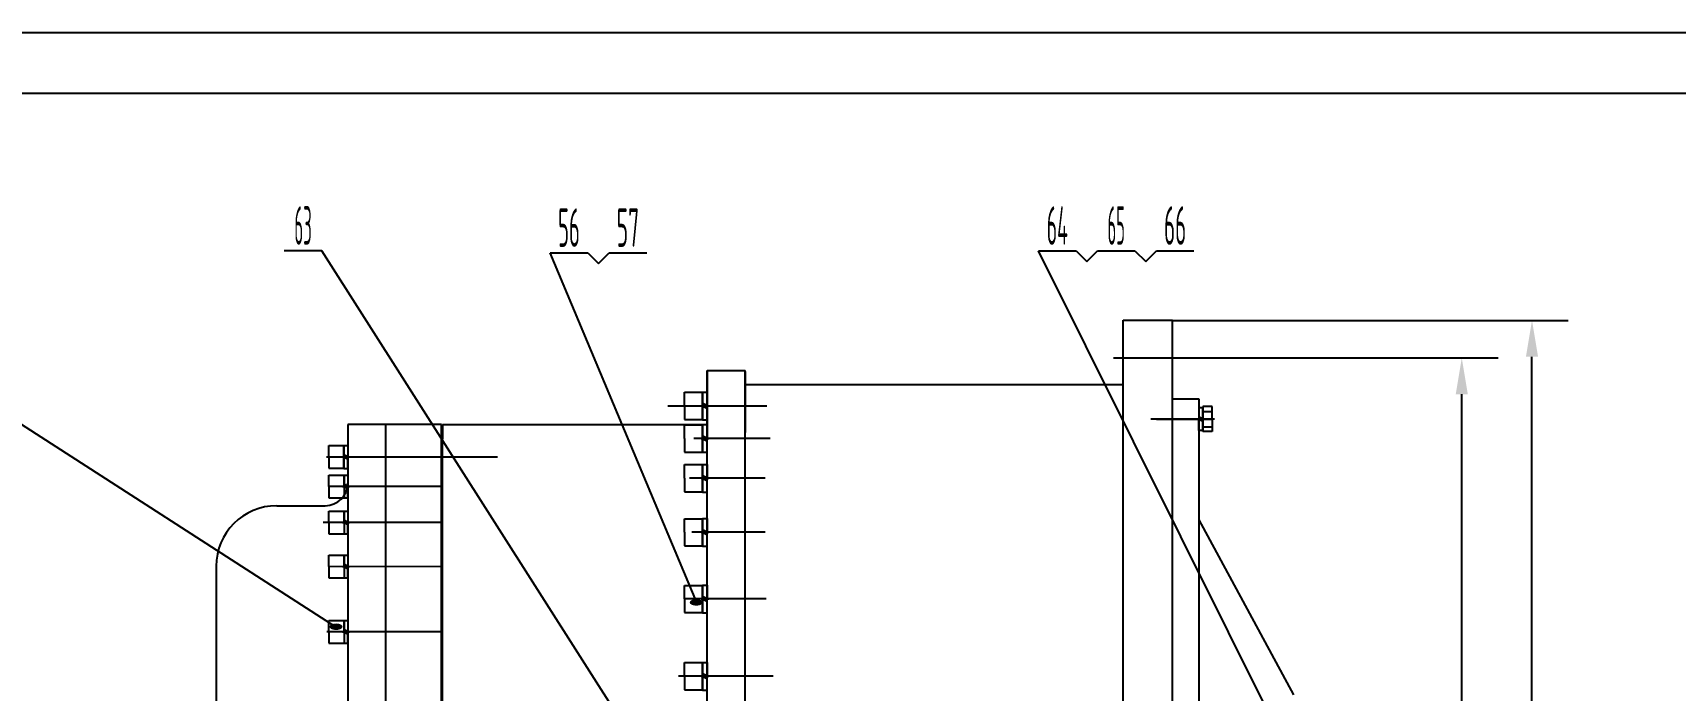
# Model space of a CAD drawing. Header units: millimetres. Extents: x -519 to 6201, y -152 to 4787.
# Drawn here: x 919 to 3090, y 3918 to 4787 of the extents above; entities that cross this region are included whole.
import ezdxf
from ezdxf.enums import TextEntityAlignment as Align

# ---------------------------------------------------------------- set-up
doc = ezdxf.new("R2010")
doc.units = ezdxf.units.MM
doc.header["$LTSCALE"] = 160
doc.linetypes.add('F', pattern=[0.75, 0.5, -0.25])
doc.linetypes.add('G', pattern=[2, 1.25, -0.25, 0.25, -0.25])
for name, color, linetype in [('01', 7, 'Continuous'), ('02', 1, 'Continuous'), ('04', 2, 'F'), ('05', 4, 'G'), ('08', 1, 'Continuous'), ('11', 3, 'Continuous')]:
    doc.layers.add(name, color=color, linetype=linetype)
doc.styles.get("Standard").update_dxf_attribs({"font": 'isocp', "width": 0.707, "bigfont": 'intecad.shx'})
doc.dimstyles.new('INTE', dxfattribs={"dimscale": 16, "dimtxt": 3.5, "dimasz": 3, "dimexe": 3, "dimexo": 0, "dimgap": 1, "dimtad": 1, "dimdec": 3, "dimdsep": 46, "dimtxsty": 'Standard', "dimcen": 0, "dimclrd": 1, "dimclre": 1, "dimclrt": 3, "dimaunit": 1, "dimadec": 0, "dimazin": 0, "dimtfac": 1, "dimtdec": 3, "dimtmove": 0, "dimatfit": 0, "dimfxl": 1, "dimarcsym": 0})

# ---------------------------------------------------------------- blocks, each defined once
blk = doc.blocks.new('*D19')
at = {"layer": '08', "color": 1, "lineweight": -2}
for p, q in [((2425.5, 4406.7), (2948.7, 4406.7)), ((2900.7, 2799.7), (2900.7, 4358.7)), ((2425.5, 2751.7), (2948.7, 2751.7))]:
    blk.add_line(p, q, dxfattribs=at)
at = {"layer": '08', "color": 1}
for points in [[(2892.7, 4358.7), (2908.7, 4358.7), (2900.7, 4406.7)], [(2892.7, 2799.7), (2908.7, 2799.7), (2900.7, 2751.7)]]:
    blk.add_solid(points, dxfattribs=at)
at = {"layer": 'Defpoints', "color": 0}
for p in [(2425.5, 4406.7), (2900.7, 4406.7), (2425.5, 2751.7)]:
    blk.add_point(p, dxfattribs=at)
at = {"layer": '08', "color": 3, "insert": (2856.7, 3579.2), "char_height": 56, "attachment_point": 5, "rotation": 90}
blk.add_mtext('1655', dxfattribs=at)
blk = doc.blocks.new('*D18')
at = {"layer": '08', "color": 1, "lineweight": -2}
for p, q in [((2446.6, 4357.1), (2855.9, 4357.1)), ((2807.9, 2849.3), (2807.9, 4309.1)), ((2443.9, 2801.3), (2855.9, 2801.3))]:
    blk.add_line(p, q, dxfattribs=at)
at = {"layer": '08', "color": 1}
for points in [[(2799.9, 4309.1), (2815.9, 4309.1), (2807.9, 4357.1)], [(2799.9, 2849.3), (2815.9, 2849.3), (2807.9, 2801.3)]]:
    blk.add_solid(points, dxfattribs=at)
at = {"layer": 'Defpoints', "color": 0}
for p in [(2446.6, 4357.1), (2807.9, 4357.1), (2443.9, 2801.3)]:
    blk.add_point(p, dxfattribs=at)
at = {"layer": '08', "color": 3, "insert": (2763.9, 3579.2), "char_height": 56, "attachment_point": 5, "rotation": 90}
blk.add_mtext('%%c1556', dxfattribs=at)
blk = doc.blocks.new('*U2')
at = {"layer": '01'}
for p, q in [((-15.1, 5), (-15.1, 0)), ((0, 5), (-15.1, 5)), ((-15.1, 0), (0, 0)), ((0, 0), (-2.9, 5)), ((0, 5), (2.9, 0)), ((0, 5), (15.1, 5)), ((15.1, 0), (0, 0)), ((15.1, 5), (15.1, 0))]:
    blk.add_line(p, q, dxfattribs=at)
at = {"layer": '05'}
blk.add_line((0, 7.1), (0, -2.1), dxfattribs=at)
blk = doc.blocks.new('*U4')
at = {"layer": '01'}
for p, q in [((-18.3, 6), (-18.3, 0)), ((0, 6), (-18.3, 6)), ((-18.3, 0), (0, 0)), ((0, 0), (-3.5, 6)), ((0, 6), (3.5, 0)), ((0, 6), (18.3, 6)), ((18.3, 0), (0, 0)), ((18.3, 6), (18.3, 0))]:
    blk.add_line(p, q, dxfattribs=at)
at = {"layer": '05'}
blk.add_line((0, 8.1), (0, -2.1), dxfattribs=at)
blk = doc.blocks.new('*U3')
at = {"layer": '01'}
for p, q in [((-15.1, 5), (-15.1, 0)), ((0, 5), (-15.1, 5)), ((-15.1, 0), (0, 0)), ((0, 0), (-2.9, 5)), ((0, 5), (2.9, 0)), ((0, 5), (15.1, 5)), ((15.1, 0), (0, 0)), ((15.1, 5), (15.1, 0))]:
    blk.add_line(p, q, dxfattribs=at)
at = {"layer": '05'}
blk.add_line((0, 7.1), (0, -2.1), dxfattribs=at)
blk = doc.blocks.new('*U45')
at = {"layer": '01'}
blk.add_lwpolyline([(415, 292), (25, 292)], dxfattribs=at)
at = {"layer": '02'}
blk.add_lwpolyline([(420, 297), (0, 297)], dxfattribs=at)

msp = doc.modelspace()

# ---------------------------------------------------------------- linework, layer by layer
at = {"layer": '01', "color": 7, "linetype": 'Continuous'}
for p, q in [((2360.4895, 3579.2346), (2360.4895, 4406.7346)), ((2360.4895, 4406.7346), (2425.4895, 4406.7346)), ((2425.4895, 3579.2346), (2425.4895, 4406.7346)), ((1810.4895, 3579.2346), (1810.4895, 4340.5846)), ((1810.4895, 4340.5846), (1860.4895, 4340.5846)), ((1810.4895, 4339.2346), (1810.4895, 4269.2346)), ((1860.4895, 3579.2346), (1860.4895, 4340.5846)), ((1860.4895, 4339.2346), (1860.4895, 4258.6846)), ((1860.4895, 4321.7346), (2360.4895, 4321.7346)), ((1860.4895, 4321.7346), (2360.4895, 4321.7346)), ((1459.4895, 4269.2346), (1335.4895, 4269.2346)), ((1459.4895, 3579.2346), (1459.4895, 4269.2346)), ((1460.4895, 3579.2346), (1460.4895, 4269.2346)), ((1460.4895, 4269.2346), (1810.4895, 4269.2346)), ((1460.4895, 4269.2346), (1810.4895, 4269.2346)), ((1460.4895, 4269.2346), (1460.4895, 4249.8596)), ((1459.4895, 4249.8596), (1460.4895, 4249.8596)), ((1459.4895, 4249.8596), (1460.4895, 4249.8596))]:
    msp.add_line(p, q, dxfattribs=at)
at = {"layer": '01'}
for p, q in [((1780.4895, 4293.6096), (1780.4895, 4311.6096)), ((1780.4895, 4311.6096), (1804.4895, 4311.6096)), ((1804.4895, 4311.6096), (1804.4895, 4293.6096)), ((1804.4895, 4305.6096), (1804.4895, 4293.6096)), ((2425.4895, 4303.1956), (2460.4895, 4303.1956)), ((2460.4895, 4303.1956), (2460.4895, 3579.2346)), ((2460.4895, 4303.1956), (2460.4895, 4143.1956)), ((1780.4895, 4293.6096), (1780.4895, 4275.6096)), ((1804.4895, 4281.6096), (1804.4895, 4293.6096)), ((1804.4895, 4275.6096), (1804.4895, 4293.6096)), ((2465.4895, 4292.6901), (2465.4895, 4276.2151)), ((2477.9895, 4292.6901), (2465.4895, 4292.6901)), ((2465.4895, 4286.2151), (2477.9895, 4286.2151)), ((2477.9895, 4276.2151), (2477.9895, 4292.6901)), ((1335.4895, 4269.2346), (1335.4895, 2889.2346)), ((1385.4895, 4269.2346), (1385.4895, 3579.2346)), ((1780.4895, 4275.6096), (1804.4895, 4275.6096)), ((1780.4895, 4250.6988), (1780.4895, 4268.6988)), ((1780.4895, 4268.6988), (1804.4895, 4268.6988)), ((1804.4895, 4268.6988), (1804.4895, 4250.6988)), ((1804.4895, 4262.6988), (1804.4895, 4250.6988)), ((2465.4895, 4259.7401), (2465.4895, 4276.2151)), ((2465.4895, 4266.2151), (2477.9895, 4266.2151)), ((2477.9895, 4259.7401), (2465.4895, 4259.7401)), ((2477.9895, 4276.2151), (2477.9895, 4259.7401)), ((1310.3844, 4241.2346), (1330.3844, 4241.2346)), ((1310.3844, 4226.2346), (1310.3844, 4241.2346)), ((1330.3844, 4241.2346), (1330.3844, 4226.2346)), ((1335.3844, 4242.9996), (1335.3844, 4226.2346)), ((1780.4895, 4250.6988), (1780.4895, 4232.6988)), ((1804.4895, 4238.6988), (1804.4895, 4250.6988)), ((1804.4895, 4232.6988), (1804.4895, 4250.6988)), ((1310.3844, 4226.2346), (1310.3844, 4211.2346)), ((1330.3844, 4211.2346), (1330.3844, 4226.2346)), ((1335.3844, 4209.4696), (1335.3844, 4226.2346)), ((1780.4895, 4232.6988), (1804.4895, 4232.6988)), ((1780.4895, 4198.0593), (1780.4895, 4216.0593)), ((1780.4895, 4216.0593), (1804.4895, 4216.0593)), ((1804.4895, 4216.0593), (1804.4895, 4198.0593)), ((1310.3844, 4211.2346), (1330.3844, 4211.2346)), ((1310.4895, 4187.258), (1310.4895, 4202.258)), ((1310.4895, 4202.258), (1330.4895, 4202.258)), ((1330.4895, 4202.258), (1330.4895, 4187.258)), ((1780.4895, 4198.0593), (1780.4895, 4180.0593)), ((1804.4895, 4210.0593), (1804.4895, 4198.0593)), ((1804.4895, 4186.0593), (1804.4895, 4198.0593)), ((1804.4895, 4180.0593), (1804.4895, 4198.0593)), ((1310.4895, 4187.258), (1310.4895, 4172.258)), ((1310.4895, 4172.258), (1330.4895, 4172.258)), ((1780.4895, 4180.0593), (1804.4895, 4180.0593)), ((1241.4895, 4161.7346), (1305.4895, 4161.7346)), ((1310.4895, 4139.6435), (1310.4895, 4154.6435)), ((1310.4895, 4154.6435), (1330.4895, 4154.6435)), ((1330.4895, 4154.6435), (1330.4895, 4139.6435)), ((1310.4895, 4139.6435), (1310.4895, 4124.6435)), ((1310.4895, 4124.6435), (1330.4895, 4124.6435)), ((1780.4895, 4126.6172), (1780.4895, 4144.6172)), ((1780.4895, 4144.6172), (1804.4895, 4144.6172)), ((1780.4895, 4126.6172), (1780.4895, 4108.6172)), ((1804.4895, 4144.6172), (1804.4895, 4126.6172)), ((1804.4895, 4138.6172), (1804.4895, 4126.6172)), ((1804.4895, 4114.6172), (1804.4895, 4126.6172)), ((1804.4895, 4108.6172), (1804.4895, 4126.6172)), ((2460.4895, 4143.1956), (2585.4895, 3911.7346)), ((1780.4895, 4108.6172), (1804.4895, 4108.6172)), ((1161.4895, 4082.1346), (1161.4895, 3076.7346)), ((1310.4895, 4081.4822), (1310.4895, 4096.4822)), ((1310.4895, 4096.4822), (1330.4895, 4096.4822)), ((1310.4895, 4081.4822), (1310.4895, 4066.4822)), ((1330.4895, 4096.4822), (1330.4895, 4081.4822)), ((1310.4895, 4066.4822), (1330.4895, 4066.4822)), ((1780.4895, 4038.5431), (1780.4895, 4056.5431)), ((1780.4895, 4056.5431), (1804.4895, 4056.5431)), ((1780.4895, 4038.5431), (1780.4895, 4020.5431)), ((1804.4895, 4056.5431), (1804.4895, 4038.5431)), ((1804.4895, 4050.5431), (1804.4895, 4038.5431)), ((1804.4895, 4026.5431), (1804.4895, 4038.5431)), ((1804.4895, 4020.5431), (1804.4895, 4038.5431)), ((1780.4895, 4020.5431), (1804.4895, 4020.5431)), ((1310.4895, 3995.1303), (1310.4895, 4010.1303)), ((1310.4895, 4010.1303), (1330.4895, 4010.1303)), ((1310.4895, 3995.1303), (1310.4895, 3980.1303)), ((1330.4895, 4010.1303), (1330.4895, 3995.1303)), ((1310.4895, 3980.1303), (1330.4895, 3980.1303)), ((1780.4895, 3936.5132), (1780.4895, 3954.5132)), ((1780.4895, 3954.5132), (1804.4895, 3954.5132)), ((1804.4895, 3954.5132), (1804.4895, 3936.5132)), ((1780.4895, 3936.5132), (1780.4895, 3918.5132)), ((1804.4895, 3948.5132), (1804.4895, 3936.5132)), ((1804.4895, 3924.5132), (1804.4895, 3936.5132)), ((1804.4895, 3918.5132), (1804.4895, 3936.5132)), ((1780.4895, 3918.5132), (1804.4895, 3918.5132))]:
    msp.add_line(p, q, dxfattribs=at)
for centre, radius, start, end in [((1305.4895, 4191.7346), 30, 270, 0), ((1241.4895, 4081.7346), 80, 90, 180)]:
    msp.add_arc(centre, radius, start, end, dxfattribs=at)
at = {"layer": '02'}
for p, q in [((1301.1621, 4498.6855), (1251.5621, 4498.6855)), ((1710.4781, 3856.1186), (1301.1621, 4498.6855)), ((1796.8675, 4034.0359), (1603.0307, 4495.819)), ((1603.0307, 4495.819), (1652.6307, 4495.819)), ((1652.6307, 4495.819), (1666.7728, 4481.6768)), ((1666.7728, 4481.6768), (1680.915, 4495.819)), ((1680.915, 4495.819), (1730.515, 4495.819)), ((2586.5932, 3820.624), (2248.4652, 4498.5333)), ((2248.4652, 4498.5333), (2298.0652, 4498.5333)), ((2298.0652, 4498.5333), (2312.2074, 4484.3911)), ((2312.2074, 4484.3911), (2326.3495, 4498.5333)), ((2326.3495, 4498.5333), (2375.9495, 4498.5333)), ((2375.9495, 4498.5333), (2390.0916, 4484.3911)), ((2390.0916, 4484.3911), (2404.2338, 4498.5333)), ((2404.2338, 4498.5333), (2453.8338, 4498.5333)), ((1320.6377, 4000.7701), (868.9391, 4291.7265))]:
    msp.add_line(p, q, dxfattribs=at)
at = {"layer": '05', "color": 4, "linetype": 'G'}
for p, q in [((2347.3349, 4357.1346), (2446.5894, 4357.1346)), ((1758.4396, 4293.6096), (1889.5159, 4293.6096)), ((1802.0351, 4293.6096), (1871.494, 4293.6096)), ((2404.3898, 4276.2151), (2476.5786, 4276.2151)), ((1893.8435, 4250.6988), (1792.9665, 4250.6988)), ((1311.4975, 4226.2346), (1487.5392, 4226.2346)), ((1340.5602, 4226.2346), (1460.4895, 4226.2346)), ((1427.4024, 4226.2346), (1533.219, 4226.2346)), ((1887.2385, 4198.0593), (1787.0347, 4198.0593)), ((1460.4895, 4187.258), (1309.4605, 4187.258)), ((1460.4895, 4139.6435), (1302.8819, 4139.6435)), ((1887.2385, 4126.6172), (1790.2414, 4126.6172)), ((1460.4895, 4081.1466), (1311.1032, 4081.5477)), ((1888.2557, 4038.5431), (1780.6214, 4038.5431)), ((1460.4895, 3995.1303), (1307.8159, 3995.1303)), ((1897.5504, 3936.5132), (1772.6048, 3936.5132))]:
    msp.add_line(p, q, dxfattribs=at)
at = {"layer": '05'}
for p, q in [((2481.0545, 4276.2151), (2396.9407, 4276.2151)), ((1307.3371, 4226.2346), (1363.4318, 4226.2346))]:
    msp.add_line(p, q, dxfattribs=at)

# ---------------------------------------------------------------- block references
at = {"layer": '01', "xscale": -1, "rotation": 90}
for p in [(1335.3844, 4226.2346), (1335.4895, 4187.258), (1335.4895, 4139.6435), (1335.4895, 4081.4822), (1335.4895, 3995.1303)]:
    msp.add_blockref('*U2', p, dxfattribs=at)
at = {"layer": '04', "xscale": -1}
for name, p, rotation in [('*U4', (1810.4895, 4293.6096), 90), ('*U3', (2460.4895, 4276.2151), 270), ('*U4', (1810.4895, 4250.6988), 90), ('*U4', (1810.4895, 4198.0593), 90), ('*U4', (1810.4895, 4126.6172), 90), ('*U4', (1810.4895, 4038.5431), 90), ('*U4', (1810.4895, 3936.5132), 90)]:
    msp.add_blockref(name, p, dxfattribs=dict(at, rotation=rotation))
at = {"layer": '05', "xscale": 16, "yscale": 16, "zscale": 16}
msp.add_blockref('*U45', (-519.1451, 34.5842), dxfattribs=at)

# ---------------------------------------------------------------- texts
at = {"layer": '02', "width": 0.605172}
for p, p2 in [((1804.8675, 4029.2359), (1804.8675, 4038.8359)), ((1328.7723, 3997.0569), (1328.7723, 4006.6569))]:
    msp.add_text('●', height=16, rotation=90, dxfattribs=at).set_placement(p, p2, align=Align.FIT)
at = {"layer": '11'}
for s, width, p, p2 in [('63', 0.350316, (1264.8457, 4506.6855), (1287.8785, 4506.6855)), ('56', 0.435209, (1613.4329, 4503.819), (1642.2285, 4503.819)), ('57', 0.467633, (1690.835, 4503.819), (1720.595, 4503.819)), ('64', 0.405217, (2259.3398, 4506.5333), (2287.1907, 4506.5333)), ('65', 0.350316, (2339.6331, 4506.5333), (2362.6659, 4506.5333)), ('66', 0.442427, (2414.3972, 4506.5333), (2443.6704, 4506.5333))]:
    msp.add_text(s, height=50.91169, dxfattribs=dict(at, width=width)).set_placement(p, p2, align=Align.FIT)

# ---------------------------------------------------------------- dimensions: what is measured, and where the dimension line sits
at = {"layer": '08'}
dim = msp.add_linear_dim(base=(2900.708, 4406.7346), p1=(2425.4895, 2751.7346), p2=(2425.4895, 4406.7346), angle=90, dimstyle='INTE', dxfattribs=at)
dim.commit()
dim.dimension.update_dxf_attribs({"geometry": '*D19', "text_midpoint": (2900.708, 3579.2346), "dimtype": 160})
dim = msp.add_linear_dim(base=(2807.8977, 4357.1346), p1=(2443.8722, 2801.3346), p2=(2446.5894, 4357.1346), angle=90, text='%%c1556', dimstyle='INTE', dxfattribs=at)
dim.commit()
dim.dimension.update_dxf_attribs({"geometry": '*D18', "text_midpoint": (2807.8977, 3579.2346), "dimtype": 160})

doc.saveas('drawing.dxf')
